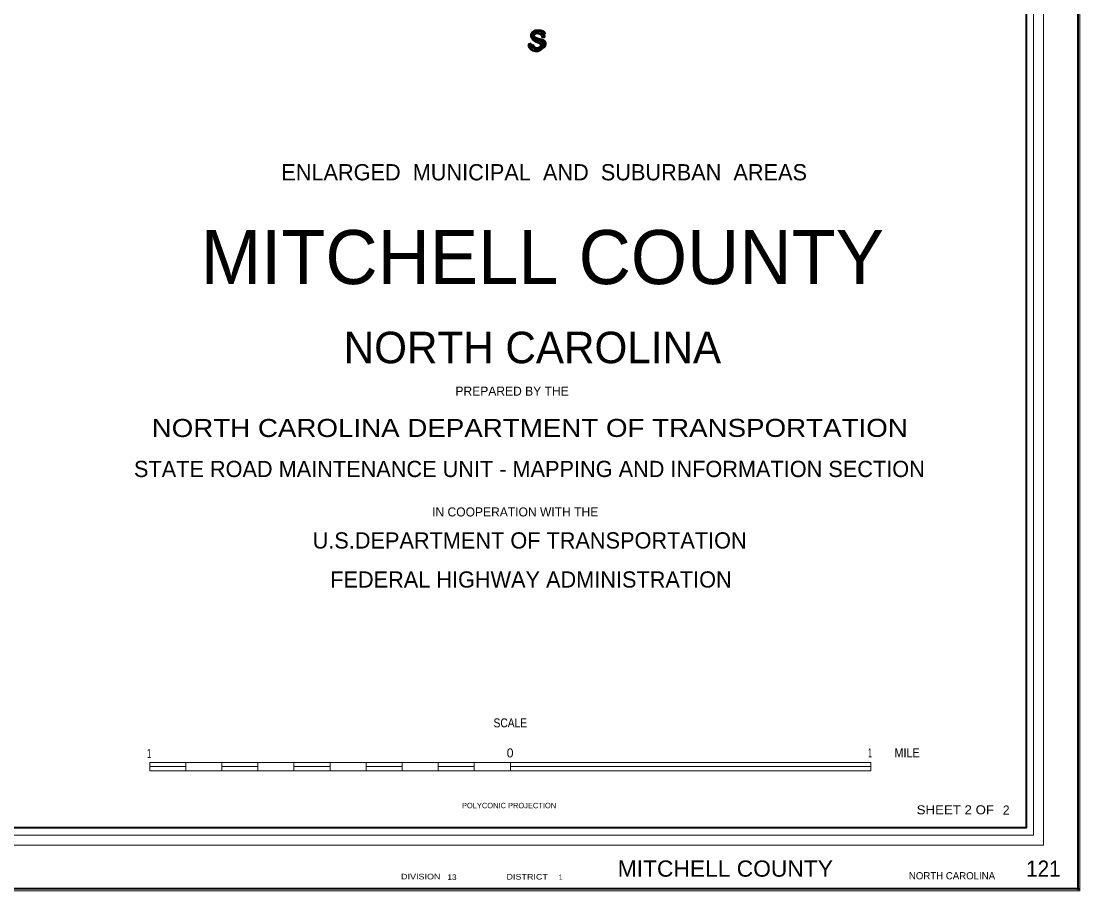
# Model space of a CAD drawing. Extents: x 280413 to 377263, y 225108 to 340936.
# Drawn here: x 358142 to 377043, y 284539 to 300071 of the extents above; entities that cross this region are included whole.
import ezdxf
from ezdxf.enums import TextEntityAlignment as Align

# ---------------------------------------------------------------- set-up
doc = ezdxf.new("R2010")
doc.units = 0
doc.header["$LTSCALE"] = 60
doc.header["$PDMODE"] = 32
doc.header["$PDSIZE"] = 30
doc.layers.add('1', color=7, linetype='Continuous', lineweight=25)
doc.layers.add('20', color=7, linetype='Continuous', lineweight=40)
doc.layers.add('12', color=7, linetype='Continuous')

msp = doc.modelspace()

# ---------------------------------------------------------------- hatches: boundary and pattern name
at = {"layer": '20'}
msp.add_hatch(color=256, dxfattribs=at).paths.add_polyline_path([(367247.58, 299666.19), (367205, 299656.1), (367207.24, 299624.7), (367217.32, 299597.8), (367234.13, 299575.37), (367250.94, 299561.92), (367269.99, 299551.83), (367300.24, 299545.1), (367323.77, 299541.74), (367366.35, 299543.98), (367395.48, 299551.83), (367424.61, 299568.64), (367445.9, 299587.7), (367461.58, 299614.61), (367466.07, 299634.79), (367466.07, 299652.73), (367464.95, 299670.67), (367457.1, 299688.61), (367441.42, 299706.55), (367422.37, 299718.88), (367388.75, 299733.46), (367352.9, 299749.16), (367314.8, 299767.09), (367298, 299781.67), (367287.91, 299802.97), (367287.91, 299817.55), (367293.52, 299832.12), (367306.96, 299845.58), (367330.49, 299856.79), (367354.02, 299860.15), (367380.91, 299859.03), (367402.2, 299852.3), (367424.61, 299838.85), (367438.05, 299822.03), (367443.66, 299806.34), (367447.02, 299788.4), (367488.48, 299791.2), (367482.87, 299814.75), (367475.03, 299840.53), (367460.46, 299862.96), (367449.26, 299875.29), (367430.21, 299888.74), (367403.32, 299896.59), (367371.95, 299901.08), (367349.54, 299898.83), (367315.92, 299896.59), (367295.76, 299888.74), (367268.87, 299868.56), (367255.42, 299851.74), (367246.46, 299827.08), (367246.46, 299803.53), (367252.06, 299781.11), (367268.87, 299754.2), (367296.88, 299731.78), (367327.13, 299716.08), (367365.22, 299698.14), (367394.36, 299683.57), (367416.77, 299666.75), (367423.49, 299647.69), (367422.37, 299630.87), (367412.28, 299611.81), (367397.72, 299599.48), (367382.03, 299590.51), (367364.1, 299583.78), (367337.21, 299582.66), (367312.56, 299584.9), (367292.39, 299592.75), (367272.23, 299601.72), (367259.9, 299612.93), (367252.06, 299626.39), (367246.46, 299642.08), (367246.46, 299654.42)])

# ---------------------------------------------------------------- linework, layer by layer
at = {"layer": '1', "lineweight": 13}
msp.add_lwpolyline([(377043.44, 284539.11), (280412.79, 284539.11), (280412.79, 340936.15), (377043.44, 340936.15)], close=True, dxfattribs=at)
at = {"layer": '1'}
msp.add_point((377008.43, 284574.11), dxfattribs=at)
at = {"layer": '20', "lineweight": 13}
for p, q in [((360438.36, 286683.62), (360438.36, 286833.37)), ((360438.36, 286833.37), (366875.74, 286833.37)), ((360438.36, 286758.5), (361082.1, 286758.5)), ((361082.1, 286683.62), (361082.1, 286833.37)), ((361725.83, 286683.62), (361725.83, 286833.37)), ((361725.83, 286758.5), (362369.57, 286758.5)), ((362369.57, 286683.62), (362369.57, 286833.37)), ((363013.31, 286683.62), (363013.31, 286833.37)), ((363013.31, 286758.5), (363657.05, 286758.5)), ((363657.05, 286683.62), (363657.05, 286833.37)), ((364300.78, 286683.62), (364300.78, 286833.37)), ((364300.78, 286758.5), (364944.52, 286758.5)), ((364944.52, 286683.62), (364944.52, 286833.37)), ((365588.26, 286683.62), (365588.26, 286833.37)), ((365588.26, 286758.5), (366232, 286758.5)), ((366232, 286683.62), (366232, 286833.37)), ((366875.73, 286758.5), (373313.11, 286758.5)), ((360438.36, 286683.62), (366875.74, 286683.62))]:
    msp.add_line(p, q, dxfattribs=at)
at = {"layer": '20'}
for points in [[(280447.79, 340901.15), (377008.43, 340901.15), (377008.43, 284574.11), (280447.79, 284574.11)], [(283635.65, 339792.19), (376082.93, 339792.19), (376082.93, 285665.82), (283635.65, 285665.82)]]:
    msp.add_lwpolyline(points, close=True, dxfattribs=at)
at = {"layer": '20', "lineweight": 13}
msp.add_lwpolyline([(283326.46, 340117.65), (283326.46, 285356.54), (283505.01, 285535.22), (283505.01, 339922.82), (376213.54, 339922.82), (376213.54, 285535.22), (283505.01, 285535.22), (283326.46, 285356.54), (376392.12, 285356.54), (376392.12, 340117.65)], close=True, dxfattribs=at)
at = {"layer": '20', "lineweight": 53}
msp.add_lwpolyline([(367247.58, 299666.19), (367205, 299656.1), (367207.24, 299624.7), (367217.32, 299597.8), (367234.13, 299575.37), (367250.94, 299561.92), (367269.99, 299551.83), (367300.24, 299545.1), (367323.77, 299541.74), (367366.35, 299543.98), (367395.48, 299551.83), (367424.61, 299568.64), (367445.9, 299587.7), (367461.58, 299614.61), (367466.07, 299634.79), (367466.07, 299652.73), (367464.95, 299670.67), (367457.1, 299688.61), (367441.42, 299706.55), (367422.37, 299718.88), (367388.75, 299733.46), (367352.9, 299749.16), (367314.8, 299767.09), (367298, 299781.67), (367287.91, 299802.97), (367287.91, 299817.55), (367293.52, 299832.12), (367306.96, 299845.58), (367330.49, 299856.79), (367354.02, 299860.15), (367380.91, 299859.03), (367402.2, 299852.3), (367424.61, 299838.85), (367438.05, 299822.03), (367443.66, 299806.34), (367447.02, 299788.4), (367488.48, 299791.2), (367482.87, 299814.75), (367475.03, 299840.53), (367460.46, 299862.96), (367449.26, 299875.29), (367430.21, 299888.74), (367403.32, 299896.59), (367371.95, 299901.08), (367349.54, 299898.83), (367315.92, 299896.59), (367295.76, 299888.74), (367268.87, 299868.56), (367255.42, 299851.74), (367246.46, 299827.08), (367246.46, 299803.53), (367252.06, 299781.11), (367268.87, 299754.2), (367296.88, 299731.78), (367327.13, 299716.08), (367365.22, 299698.14), (367394.36, 299683.57), (367416.77, 299666.75), (367423.49, 299647.69), (367422.37, 299630.87), (367412.28, 299611.81), (367397.72, 299599.48), (367382.03, 299590.51), (367364.1, 299583.78), (367337.21, 299582.66), (367312.56, 299584.9), (367292.39, 299592.75), (367272.23, 299601.72), (367259.9, 299612.93), (367252.06, 299626.39), (367246.46, 299642.08), (367246.46, 299654.42)], close=True, dxfattribs=at)
at = {"layer": '20', "lineweight": 13}
for points in [[(366875.73, 286683.62), (373313.11, 286683.62), (373313.11, 286833.37)], [(366875.73, 286683.62), (366875.73, 286833.37), (373313.11, 286833.37)]]:
    msp.add_lwpolyline(points, dxfattribs=at)

# ---------------------------------------------------------------- texts
at = {"layer": '12'}
for s, height, rotation, p in [('ENLARGED  MUNICIPAL  AND  SUBURBAN  AREAS', 289.7, 0.002, (367479.47, 297228.12)), ('NORTH CAROLINA', 563.3, 0.007, (367269.56, 293961.13)), ('PREPARED BY THE', 161, 0.006, (366906.78, 293383.34)), ('STATE ROAD MAINTENANCE UNIT - MAPPING AND INFORMATION SECTION', 289.7, 0.002, (367215.69, 291928.92)), ('IN COOPERATION WITH THE', 161, 0.007, (366962.45, 291225.58)), ('U.S.DEPARTMENT OF TRANSPORTATION', 289.7, 0.006, (367220.48, 290652.57)), ('FEDERAL HIGHWAY ADMINISTRATION', 289.7, 0.006, (367244.17, 289954.71))]:
    msp.add_text(s, height=height, rotation=rotation, dxfattribs=at).set_placement(p, align=Align.CENTER)
msp.add_text('    MITCHELL COUNTY   ', height=965.6, dxfattribs=at).set_placement((367269.53, 295374.9), align=Align.CENTER)
at = {"layer": '12', "width": 1.15}
msp.add_text('NORTH CAROLINA DEPARTMENT OF TRANSPORTATION', height=321.8, rotation=0.007, dxfattribs=at).set_placement((367221.98, 292645.05), align=Align.CENTER)
at = {"layer": '20'}
for s, height, p in [('S', 350, (367233.91, 299568.63)), ('NORTH CAROLINA', 128.7, (373991.2, 284743.96))]:
    msp.add_text(s, height=height, dxfattribs=at).set_placement(p)
for s, height, width, p in [('SCALE', 161, 0.85, (366875.53, 287458.34)), ('1', 161, 0.5, (360426.87, 286914.01)), ('1', 161, 0.5, (373297.52, 286924.95)), ('MILE', 161, 0.9, (373959.9, 286925.14)), ('SHEET 2 OF', 160.9, 1.1, (374820.8, 285906.13)), ('MITCHELL COUNTY    ', 289.7, 1.05, (370940.25, 284791.41)), ('121', 289.7, 0.95, (376392.56, 284790.06)), ('DIVISION', 100, 1.2, (365276.77, 284743.06)), ('DISTRICT', 100, 1.2, (367177.13, 284740.76))]:
    msp.add_text(s, height=height, dxfattribs=dict(at, width=width)).set_placement(p, align=Align.CENTER)
for s, height, p in [('0', 161, (366871.84, 286922.3)), ('2  ', 160.9, (375788.91, 285902.21))]:
    msp.add_text(s, height=height, dxfattribs=at).set_placement(p, align=Align.CENTER)
msp.add_text('POLYCONIC PROJECTION', height=96.56, rotation=0.001, dxfattribs=at).set_placement((366852.95, 286014.01), align=Align.CENTER)
for s, width, p in [('13', 1.1, (365752.49, 284733.82)), (' 1', 0.95, (367702.22, 284730.36))]:
    msp.add_text(s, height=100, dxfattribs=dict(at, width=width)).set_placement(p)

doc.saveas('drawing.dxf')
